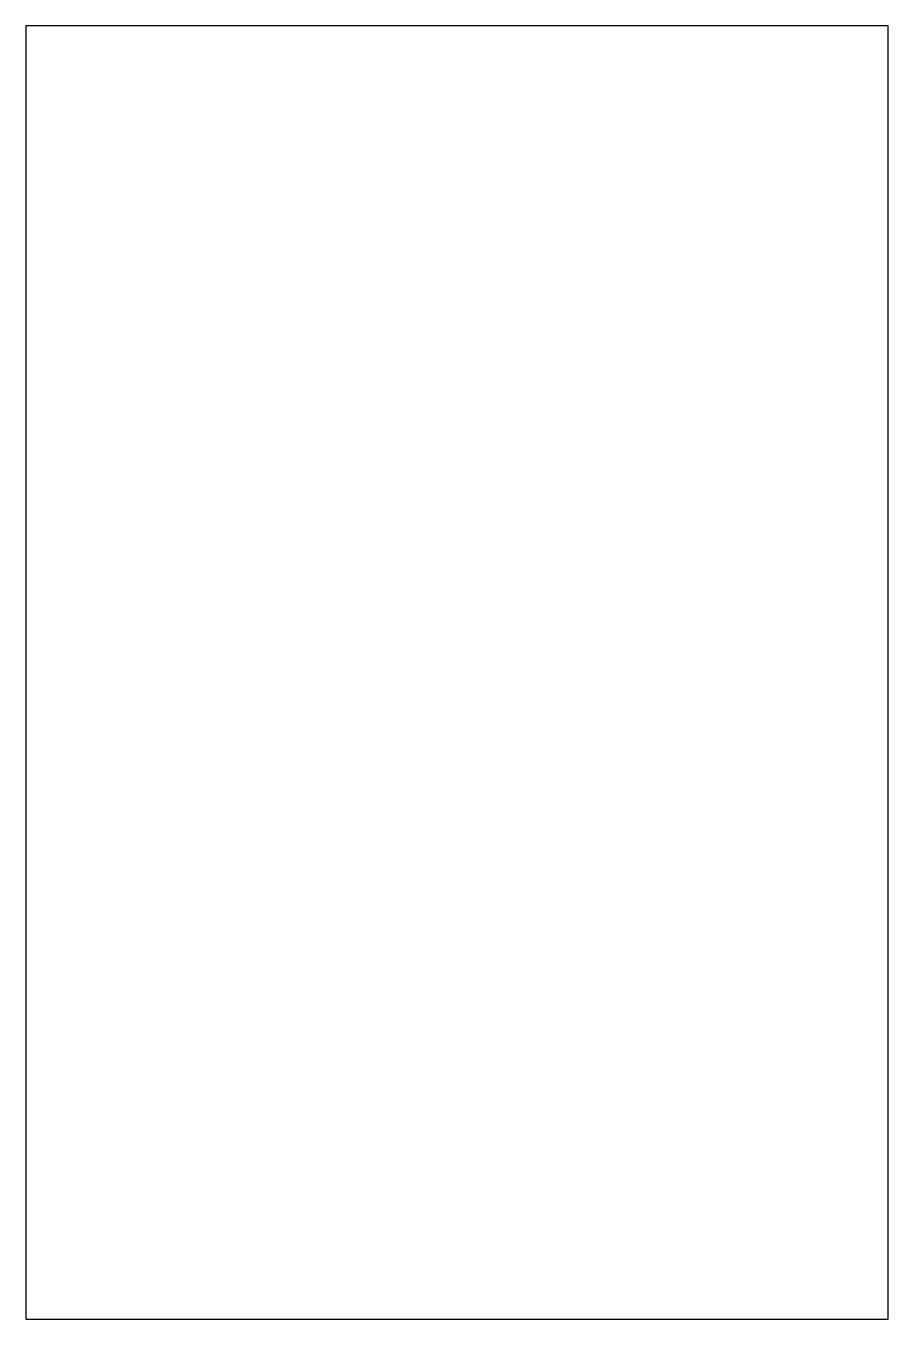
# Model space of a CAD drawing. Header units: millimetres. Extents: x 0 to 20, y -15 to 15.
import ezdxf

# ---------------------------------------------------------------- set-up
doc = ezdxf.new("R2010")
doc.units = ezdxf.units.MM
doc.layers.get('0').update_dxf_attribs({"linetype": 'CONTINUOUS'})

msp = doc.modelspace()

# ---------------------------------------------------------------- linework, layer by layer
msp.add_lwpolyline([(20, -15), (20, 15), (0, 15), (0, -15)], close=True)

doc.saveas('drawing.dxf')
